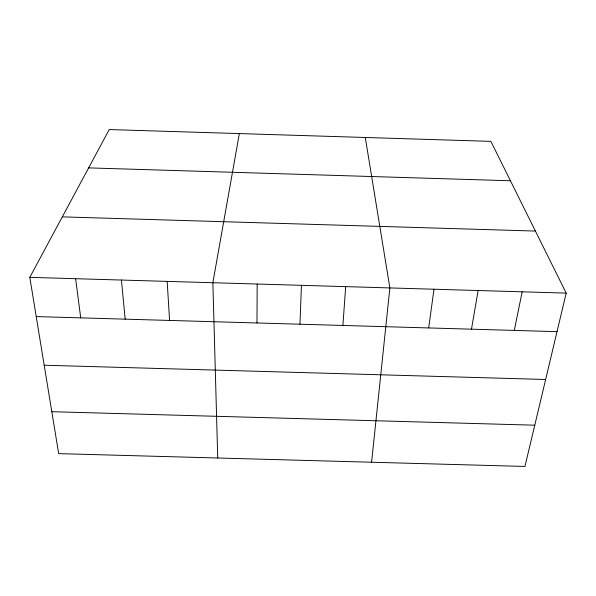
<?xml version="1.0" encoding="UTF-8"?>
<svg xmlns="http://www.w3.org/2000/svg" width="596" height="596" viewBox="0 0 596 596"><rect width="100%" height="100%" fill="white"/><g stroke="black" fill="none" stroke-linecap="round" stroke-linejoin="round"><path stroke-width="0.89" d="M256.973 322.972L257.181 284.031M299.959 324.217L301.449 285.328M342.901 325.461L345.68 286.631M371.591 462.235L389.866 287.928L365.281 137.482M428.666 327.942L434.015 289.224M471.496 329.178L478.119 290.52M239.339 133.579L212.869 282.728L217.734 458.004M514.281 330.415L522.178 291.809M566.2 293.105L524.942 466.445L58.676 453.63L29.8 277.356L109.232 129.555L490.88 141.371L566.2 293.105L29.8 277.356M36.229 316.58L557.022 331.652M44.193 365.229L545.645 379.488M51.807 411.702L534.761 425.194M88.633 167.886L510.437 180.767M62.312 216.862L535.402 231.062M75.632 278.704L80.721 317.869M121.42 280.046L125.175 319.158M167.171 281.387L169.584 320.439"/></g></svg>
